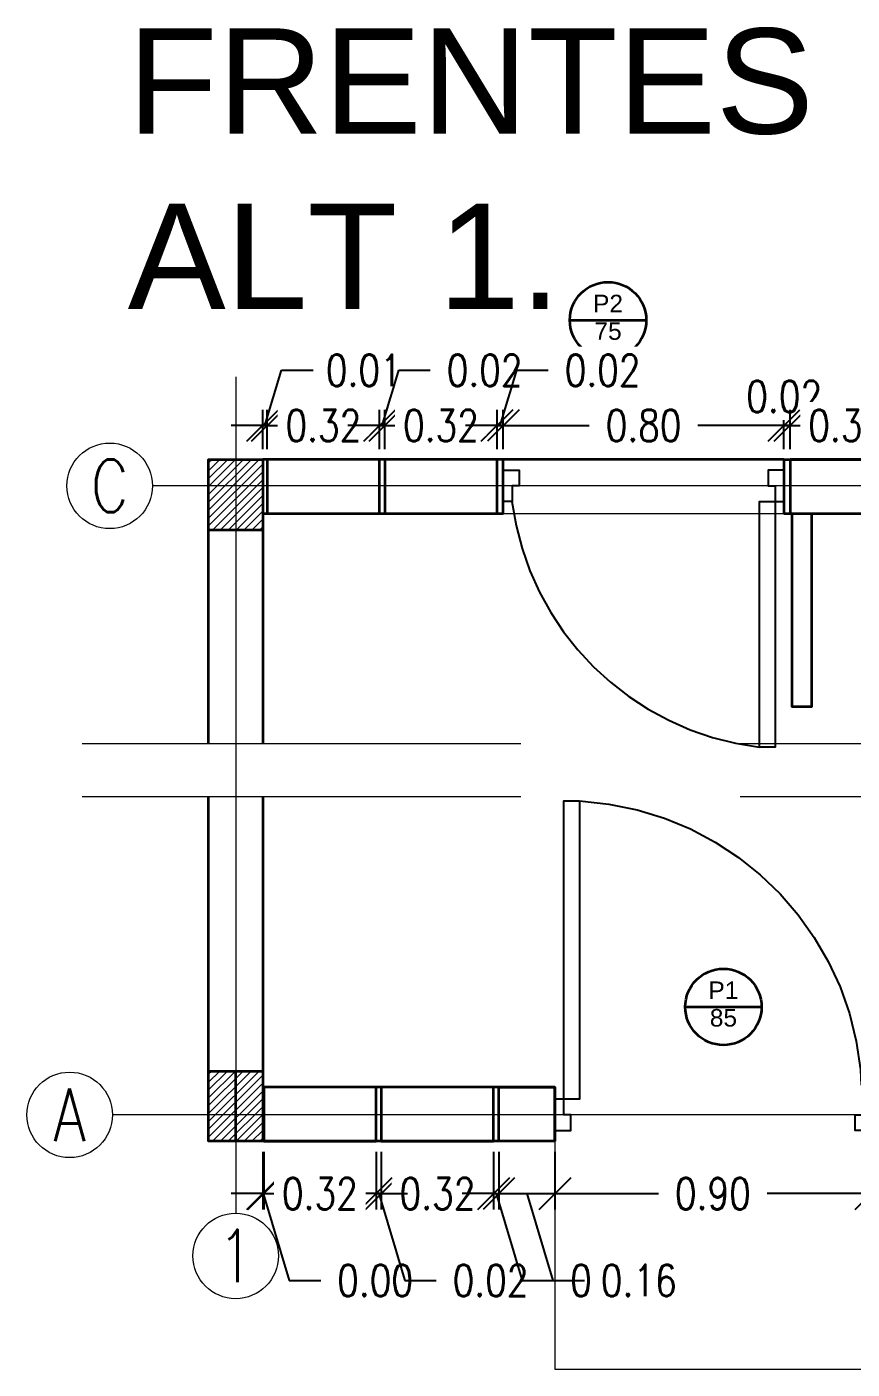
# Model space of a CAD drawing. Header units: metres. Extents: x 45 to 666, y -23 to 325.
# Drawn here: x 205.923 to 208.275, y 67.852 to 71.68 of the extents above; entities that cross this region are included whole.
import ezdxf
from ezdxf.enums import TextEntityAlignment as Align

# ---------------------------------------------------------------- set-up
doc = ezdxf.new("R2010")
doc.units = ezdxf.units.M
doc.header["$LTSCALE"] = 5
doc.header["$MEASUREMENT"] = 0
doc.linetypes.add('HIDDEN', pattern=[0.375, 0.25, -0.125])
doc.layers.get('0').update_dxf_attribs({"color": 30})
doc.layers.get('DEFPOINTS').update_dxf_attribs({"color": 210})
for name, color, linetype, lineweight in [('A-ANNO-DIMS', 3, 'Continuous', 18), ('A-ANNO-NOTE', 7, 'Continuous', 35), ('A-ANNO-SYMB', 3, 'Continuous', 18), ('A-ANNO-TEXT', 3, 'Continuous', 18), ('A-DOOR-FULL', 4, 'Continuous', 25), ('A-ELEV-MBE1', 7, 'Continuous', 35), ('A-FLOR-OVHD', 3, 'HIDDEN', 18), ('A-WALL-FULL', 7, 'Continuous', 35), ('A-WALL-FULL-EXTR', 7, 'Continuous', 35), ('A-WALL-PATT', 8, 'Continuous', 18)]:
    doc.layers.add(name, color=color, linetype=linetype, lineweight=lineweight)
doc.styles.add('E-ARIAL', font='arial.ttf')
doc.styles.add('E-ROMANS', font='romans.shx', dxfattribs={"width": 0.8})
doc.styles.get("Standard").update_dxf_attribs({"font": 'arial.ttf'})
doc.dimstyles.new('E-0050_TICK_18', dxfattribs={"dimscale": 0.001, "dimtxt": 90, "dimasz": 90, "dimexe": 45, "dimexo": 30, "dimgap": 45, "dimtad": 0, "dimzin": 0, "dimdsep": 46, "dimtxsty": 'E-ROMANS', "dimblk": 'OBLIQUE', "dimcen": 45, "dimclrd": 256, "dimclre": 256, "dimclrt": 256, "dimadec": 0, "dimazin": 0, "dimtfac": 1, "dimtmove": 1, "dimatfit": 3, "dimldrblk": 'OPEN90', "dimfxl": 1, "dimtfill": 1, "dimtolj": 1, "dimtzin": 0, "dimarcsym": 0})

# ---------------------------------------------------------------- blocks, each defined once
blk = doc.blocks.new('TAG-DOOR')
blk.add_lwpolyline([(-0.435, 0), (0.435, 0)])
blk.add_circle((0, 0), 0.435)
at = {"style": 'E-ARIAL'}
blk.add_attdef('P', text='', height=0.2, dxfattribs=at).set_placement((0, 0.03), align=Align.BOTTOM_CENTER)
blk.add_attdef('80/75', text='', height=0.2, dxfattribs=at).set_placement((0, -0.024), align=Align.TOP_CENTER)
blk = doc.blocks.new('A$C1B7F5B90')
at = {"layer": 'A-DOOR-FULL'}
for points in [[(0.07, 0.79), (0.07, 0.09), (0.025, 0.09), (0.025, 0.79), (0.07, 0.79)], [(0.025, 0.09), (0, 0.09), (0, 0), (0.045, 0), (0.045, 0.045), (0.025, 0.045), (0.025, 0.09)], [(0.775, 0.09), (0.8, 0.09), (0.8, 0), (0.755, 0), (0.755, 0.045), (0.775, 0.045), (0.775, 0.09)]]:
    blk.add_lwpolyline(points, dxfattribs=at)
at = {"layer": 'A-DOOR-FULL', "linetype": 'HIDDEN'}
blk.add_arc((-0.0286, -0.0143), 0.8104, 7.3973, 83.0105, dxfattribs=at)
blk = doc.blocks.new('DOOR-85')
for points in [[(0.83, 0.895), (0.83, 0.045), (0.875, 0.045), (0.875, 0.895), (0.83, 0.895)], [(0.025, 0.045), (0, 0.045), (0, -0.045), (0.045, -0.045), (0.045, 0), (0.025, 0), (0.025, 0.045)], [(0.875, 0.045), (0.9, 0.045), (0.9, -0.045), (0.855, -0.045), (0.855, 0), (0.875, 0), (0.875, 0.045)]]:
    blk.add_lwpolyline(points)
at = {"linetype": 'HIDDEN'}
blk.add_arc((0.8772, 0.0441), 0.8522, 93.1733, 179.9417, dxfattribs=at)
blk = doc.blocks.new('_Oblique')
at = {"color": 0, "linetype": 'ByBlock', "lineweight": -2}
blk.add_line((-0.5, -0.5), (0.5, 0.5), dxfattribs=at)
blk = doc.blocks.new('*D715')
at = {"layer": 'A-ANNO-DIMS', "lineweight": -2, "transparency": 16777216}
for p, q in [((206.6016, 70.5429), (206.6488, 70.7004)), ((206.6488, 70.7004), (206.7388, 70.7004)), ((206.5951, 70.4759), (206.5951, 70.5879)), ((206.6081, 70.4759), (206.6081, 70.5879)), ((206.5951, 70.5429), (206.5051, 70.5429)), ((206.5951, 70.5429), (206.6081, 70.5429)), ((206.5951, 70.5429), (206.6081, 70.5429)), ((206.6081, 70.5429), (206.6981, 70.5429))]:
    blk.add_line(p, q, dxfattribs=at)
at = {"layer": 'DEFPOINTS', "color": 0, "transparency": 16777216}
for p in [(206.6081, 70.5429), (206.5951, 70.4459), (206.6081, 70.4459)]:
    blk.add_point(p, dxfattribs=at)
at = {"layer": 'A-ANNO-DIMS', "lineweight": -2, "transparency": 16777216, "xscale": 0.09, "yscale": 0.09, "zscale": 0.09}
blk.add_blockref('_Oblique', (206.5951, 70.5429), dxfattribs=at)
at = {"layer": 'A-ANNO-DIMS', "lineweight": -2, "transparency": 16777216, "xscale": 0.09, "yscale": 0.09, "zscale": 0.09, "rotation": 180}
blk.add_blockref('_Oblique', (206.6081, 70.5429), dxfattribs=at)
at = {"layer": 'A-ANNO-DIMS', "transparency": 16777216, "insert": (206.8832, 70.7004), "char_height": 0.09, "attachment_point": 5, "style": 'E-ROMANS', "bg_fill": 3, "box_fill_scale": 1.25, "bg_fill_color": 256, "bg_fill_true_color": 13158600, "bg_fill_transparency": 0}
blk.add_mtext('\\A1;0.01', dxfattribs=at)
blk = doc.blocks.new('_Open90')
at = {"color": 0, "linetype": 'ByBlock', "lineweight": -2}
for p, q in [((-0.5, 0.5), (0, 0)), ((0, 0), (-1, 0)), ((0, 0), (-0.5, -0.5))]:
    blk.add_line(p, q, dxfattribs=at)
blk = doc.blocks.new('*D716')
at = {"layer": 'A-ANNO-DIMS', "lineweight": -2, "transparency": 16777216}
for p, q in [((206.6081, 70.4759), (206.6081, 70.5879)), ((206.9281, 70.4759), (206.9281, 70.5879)), ((206.6081, 70.5429), (206.5181, 70.5429)), ((206.6081, 70.5429), (206.6134, 70.5429)), ((206.9281, 70.5429), (206.9228, 70.5429)), ((206.9281, 70.5429), (207.0181, 70.5429))]:
    blk.add_line(p, q, dxfattribs=at)
at = {"layer": 'DEFPOINTS', "color": 0, "transparency": 16777216}
for p in [(206.9281, 70.5429), (206.6081, 70.4459), (206.9281, 70.4459)]:
    blk.add_point(p, dxfattribs=at)
at = {"layer": 'A-ANNO-DIMS', "lineweight": -2, "transparency": 16777216, "xscale": 0.09, "yscale": 0.09, "zscale": 0.09}
blk.add_blockref('_Oblique', (206.6081, 70.5429), dxfattribs=at)
at = {"layer": 'A-ANNO-DIMS', "lineweight": -2, "transparency": 16777216, "xscale": 0.09, "yscale": 0.09, "zscale": 0.09, "rotation": 180}
blk.add_blockref('_Oblique', (206.9281, 70.5429), dxfattribs=at)
at = {"layer": 'A-ANNO-DIMS', "transparency": 16777216, "insert": (206.7681, 70.5429), "char_height": 0.09, "attachment_point": 5, "style": 'E-ROMANS', "bg_fill": 3, "box_fill_scale": 1.25, "bg_fill_color": 256, "bg_fill_true_color": 13158600, "bg_fill_transparency": 0}
blk.add_mtext('\\A1;0.32', dxfattribs=at)
blk = doc.blocks.new('*D717')
at = {"layer": 'A-ANNO-DIMS', "lineweight": -2, "transparency": 16777216}
for p, q in [((206.9356, 70.5429), (206.9828, 70.7004)), ((206.9828, 70.7004), (207.0728, 70.7004)), ((206.9281, 70.4759), (206.9281, 70.5879)), ((206.9431, 70.4759), (206.9431, 70.5879)), ((206.9281, 70.5429), (206.8381, 70.5429)), ((206.9281, 70.5429), (206.9431, 70.5429)), ((206.9281, 70.5429), (206.9431, 70.5429)), ((206.9431, 70.5429), (207.0331, 70.5429))]:
    blk.add_line(p, q, dxfattribs=at)
at = {"layer": 'DEFPOINTS', "color": 0, "transparency": 16777216}
for p in [(206.9431, 70.5429), (206.9281, 70.4459), (206.9431, 70.4459)]:
    blk.add_point(p, dxfattribs=at)
at = {"layer": 'A-ANNO-DIMS', "lineweight": -2, "transparency": 16777216, "xscale": 0.09, "yscale": 0.09, "zscale": 0.09}
blk.add_blockref('_Oblique', (206.9281, 70.5429), dxfattribs=at)
at = {"layer": 'A-ANNO-DIMS', "lineweight": -2, "transparency": 16777216, "xscale": 0.09, "yscale": 0.09, "zscale": 0.09, "rotation": 180}
blk.add_blockref('_Oblique', (206.9431, 70.5429), dxfattribs=at)
at = {"layer": 'A-ANNO-DIMS', "transparency": 16777216, "insert": (207.2275, 70.7004), "char_height": 0.09, "attachment_point": 5, "style": 'E-ROMANS', "bg_fill": 3, "box_fill_scale": 1.25, "bg_fill_color": 256, "bg_fill_true_color": 13158600, "bg_fill_transparency": 0}
blk.add_mtext('\\A1;0.02', dxfattribs=at)
blk = doc.blocks.new('*D718')
at = {"layer": 'A-ANNO-DIMS', "lineweight": -2, "transparency": 16777216}
for p, q in [((206.9431, 70.4759), (206.9431, 70.5879)), ((207.2631, 70.4759), (207.2631, 70.5879)), ((206.9431, 70.5429), (206.8531, 70.5429)), ((206.9431, 70.5429), (206.9484, 70.5429)), ((207.2631, 70.5429), (207.2578, 70.5429)), ((207.2631, 70.5429), (207.3531, 70.5429))]:
    blk.add_line(p, q, dxfattribs=at)
at = {"layer": 'DEFPOINTS', "color": 0, "transparency": 16777216}
for p in [(207.2631, 70.5429), (206.9431, 70.4459), (207.2631, 70.4459)]:
    blk.add_point(p, dxfattribs=at)
at = {"layer": 'A-ANNO-DIMS', "lineweight": -2, "transparency": 16777216, "xscale": 0.09, "yscale": 0.09, "zscale": 0.09}
blk.add_blockref('_Oblique', (206.9431, 70.5429), dxfattribs=at)
at = {"layer": 'A-ANNO-DIMS', "lineweight": -2, "transparency": 16777216, "xscale": 0.09, "yscale": 0.09, "zscale": 0.09, "rotation": 180}
blk.add_blockref('_Oblique', (207.2631, 70.5429), dxfattribs=at)
at = {"layer": 'A-ANNO-DIMS', "transparency": 16777216, "insert": (207.1031, 70.5429), "char_height": 0.09, "attachment_point": 5, "style": 'E-ROMANS', "bg_fill": 3, "box_fill_scale": 1.25, "bg_fill_color": 256, "bg_fill_true_color": 13158600, "bg_fill_transparency": 0}
blk.add_mtext('\\A1;0.32', dxfattribs=at)
blk = doc.blocks.new('*D719')
at = {"layer": 'A-ANNO-DIMS', "lineweight": -2, "transparency": 16777216}
for p, q in [((207.2806, 70.4759), (207.2806, 70.5879)), ((208.0806, 70.4759), (208.0806, 70.5879)), ((207.2806, 70.5429), (207.5259, 70.5429)), ((208.0806, 70.5429), (207.8353, 70.5429))]:
    blk.add_line(p, q, dxfattribs=at)
at = {"layer": 'DEFPOINTS', "color": 0, "transparency": 16777216}
for p in [(208.0806, 70.5429), (207.2806, 70.4459), (208.0806, 70.4459)]:
    blk.add_point(p, dxfattribs=at)
at = {"layer": 'A-ANNO-DIMS', "lineweight": -2, "transparency": 16777216, "xscale": 0.09, "yscale": 0.09, "zscale": 0.09, "rotation": 180}
blk.add_blockref('_Oblique', (207.2806, 70.5429), dxfattribs=at)
at = {"layer": 'A-ANNO-DIMS', "lineweight": -2, "transparency": 16777216, "xscale": 0.09, "yscale": 0.09, "zscale": 0.09}
blk.add_blockref('_Oblique', (208.0806, 70.5429), dxfattribs=at)
at = {"layer": 'A-ANNO-DIMS', "transparency": 16777216, "insert": (207.6806, 70.5429), "char_height": 0.09, "attachment_point": 5, "style": 'E-ROMANS', "bg_fill": 3, "box_fill_scale": 1.25, "bg_fill_color": 256, "bg_fill_true_color": 13158600, "bg_fill_transparency": 0}
blk.add_mtext('\\A1;0.80', dxfattribs=at)
blk = doc.blocks.new('*D323')
at = {"layer": 'A-ANNO-DIMS', "lineweight": -2, "transparency": 16777216}
for p, q in [((208.0806, 70.4759), (208.0806, 70.5879)), ((208.0981, 70.4759), (208.0981, 70.5879)), ((208.0806, 70.5429), (207.9906, 70.5429)), ((208.0981, 70.5429), (208.1881, 70.5429))]:
    blk.add_line(p, q, dxfattribs=at)
at = {"layer": 'DEFPOINTS', "color": 0, "transparency": 16777216}
for p in [(208.0806, 70.4459), (208.0981, 70.4459)]:
    blk.add_point(p, dxfattribs=at)
at = {"layer": 'A-ANNO-DIMS', "transparency": 16777216, "insert": (208.0813, 70.6257), "char_height": 0.09, "attachment_point": 5, "style": 'E-ROMANS', "bg_fill": 3, "box_fill_scale": 1.25, "bg_fill_color": 256, "bg_fill_true_color": 13158600, "bg_fill_transparency": 0}
blk.add_mtext('\\A1;0.02', dxfattribs=at)
at = {"layer": 'A-ANNO-DIMS', "lineweight": -2, "transparency": 16777216}
blk.add_line((208.0806, 70.5429), (208.0981, 70.5429), dxfattribs=at)
at = {"layer": 'DEFPOINTS', "color": 0, "transparency": 16777216}
blk.add_point((208.0981, 70.5429), dxfattribs=at)
at = {"layer": 'A-ANNO-DIMS', "lineweight": -2, "transparency": 16777216, "xscale": 0.09, "yscale": 0.09, "zscale": 0.09}
blk.add_blockref('_Oblique', (208.0806, 70.5429), dxfattribs=at)
at = {"layer": 'A-ANNO-DIMS', "lineweight": -2, "transparency": 16777216, "xscale": 0.09, "yscale": 0.09, "zscale": 0.09, "rotation": 180}
blk.add_blockref('_Oblique', (208.0981, 70.5429), dxfattribs=at)
blk = doc.blocks.new('*D324')
at = {"layer": 'A-ANNO-DIMS', "lineweight": -2, "transparency": 16777216}
for p, q in [((208.0981, 70.4759), (208.0981, 70.5879)), ((208.4181, 70.4759), (208.4181, 70.5879)), ((208.0981, 70.5429), (208.0081, 70.5429)), ((208.0981, 70.5429), (208.1033, 70.5429)), ((208.4181, 70.5429), (208.4128, 70.5429)), ((208.4181, 70.5429), (208.5081, 70.5429))]:
    blk.add_line(p, q, dxfattribs=at)
at = {"layer": 'DEFPOINTS', "color": 0, "transparency": 16777216}
for p in [(208.4181, 70.5429), (208.0981, 70.4459), (208.4181, 70.4459)]:
    blk.add_point(p, dxfattribs=at)
at = {"layer": 'A-ANNO-DIMS', "lineweight": -2, "transparency": 16777216, "xscale": 0.09, "yscale": 0.09, "zscale": 0.09}
blk.add_blockref('_Oblique', (208.0981, 70.5429), dxfattribs=at)
at = {"layer": 'A-ANNO-DIMS', "lineweight": -2, "transparency": 16777216, "xscale": 0.09, "yscale": 0.09, "zscale": 0.09, "rotation": 180}
blk.add_blockref('_Oblique', (208.4181, 70.5429), dxfattribs=at)
at = {"layer": 'A-ANNO-DIMS', "transparency": 16777216, "insert": (208.2581, 70.5429), "char_height": 0.09, "attachment_point": 5, "style": 'E-ROMANS', "bg_fill": 3, "box_fill_scale": 1.25, "bg_fill_color": 256, "bg_fill_true_color": 13158600, "bg_fill_transparency": 0}
blk.add_mtext('\\A1;0.32', dxfattribs=at)
blk = doc.blocks.new('*D731')
at = {"layer": 'A-ANNO-DIMS', "lineweight": -2, "transparency": 16777216}
for p, q in [((206.5951, 68.4724), (206.5951, 68.3078)), ((206.5981, 68.4724), (206.5981, 68.3078)), ((206.5951, 68.3528), (206.5051, 68.3528)), ((206.5951, 68.3528), (206.5981, 68.3528)), ((206.5951, 68.3528), (206.5981, 68.3528)), ((206.5966, 68.3528), (206.6708, 68.1053)), ((206.5981, 68.3528), (206.6881, 68.3528)), ((206.6708, 68.1053), (206.7608, 68.1053))]:
    blk.add_line(p, q, dxfattribs=at)
at = {"layer": 'DEFPOINTS', "color": 0, "transparency": 16777216}
for p in [(206.5951, 68.5024), (206.5981, 68.5024), (206.5981, 68.3528)]:
    blk.add_point(p, dxfattribs=at)
at = {"layer": 'A-ANNO-DIMS', "lineweight": -2, "transparency": 16777216, "xscale": 0.09, "yscale": 0.09, "zscale": 0.09}
blk.add_blockref('_Oblique', (206.5951, 68.3528), dxfattribs=at)
at = {"layer": 'A-ANNO-DIMS', "lineweight": -2, "transparency": 16777216, "xscale": 0.09, "yscale": 0.09, "zscale": 0.09, "rotation": 180}
blk.add_blockref('_Oblique', (206.5981, 68.3528), dxfattribs=at)
at = {"layer": 'A-ANNO-DIMS', "transparency": 16777216, "insert": (206.9155, 68.1053), "char_height": 0.09, "attachment_point": 5, "style": 'E-ROMANS', "bg_fill": 3, "box_fill_scale": 1.25, "bg_fill_color": 256, "bg_fill_true_color": 13158600, "bg_fill_transparency": 0}
blk.add_mtext('\\A1;0.00', dxfattribs=at)
blk = doc.blocks.new('*D732')
at = {"layer": 'A-ANNO-DIMS', "lineweight": -2, "transparency": 16777216}
for p, q in [((206.9181, 68.4724), (206.9181, 68.3078)), ((206.9331, 68.4724), (206.9331, 68.3078)), ((206.9181, 68.3528), (206.8281, 68.3528)), ((206.9181, 68.3528), (206.9331, 68.3528)), ((206.9181, 68.3528), (206.9331, 68.3528)), ((206.9256, 68.3528), (206.9998, 68.1053)), ((206.9331, 68.3528), (207.0231, 68.3528)), ((206.9998, 68.1053), (207.0898, 68.1053))]:
    blk.add_line(p, q, dxfattribs=at)
at = {"layer": 'DEFPOINTS', "color": 0, "transparency": 16777216}
for p in [(206.9181, 68.5024), (206.9331, 68.5024), (206.9331, 68.3528)]:
    blk.add_point(p, dxfattribs=at)
at = {"layer": 'A-ANNO-DIMS', "lineweight": -2, "transparency": 16777216, "xscale": 0.09, "yscale": 0.09, "zscale": 0.09}
blk.add_blockref('_Oblique', (206.9181, 68.3528), dxfattribs=at)
at = {"layer": 'A-ANNO-DIMS', "lineweight": -2, "transparency": 16777216, "xscale": 0.09, "yscale": 0.09, "zscale": 0.09, "rotation": 180}
blk.add_blockref('_Oblique', (206.9331, 68.3528), dxfattribs=at)
at = {"layer": 'A-ANNO-DIMS', "transparency": 16777216, "insert": (207.2445, 68.1053), "char_height": 0.09, "attachment_point": 5, "style": 'E-ROMANS', "bg_fill": 3, "box_fill_scale": 1.25, "bg_fill_color": 256, "bg_fill_true_color": 13158600, "bg_fill_transparency": 0}
blk.add_mtext('\\A1;0.02', dxfattribs=at)
blk = doc.blocks.new('*D733')
at = {"layer": 'A-ANNO-DIMS', "lineweight": -2, "transparency": 16777216}
for p, q in [((206.9331, 68.4724), (206.9331, 68.3078)), ((207.2531, 68.4724), (207.2531, 68.3078)), ((206.9331, 68.3528), (206.8431, 68.3528)), ((206.9331, 68.3528), (206.9383, 68.3528)), ((207.2531, 68.3528), (207.2478, 68.3528)), ((207.2531, 68.3528), (207.3431, 68.3528))]:
    blk.add_line(p, q, dxfattribs=at)
at = {"layer": 'DEFPOINTS', "color": 0, "transparency": 16777216}
for p in [(206.9331, 68.5024), (207.2531, 68.5024), (207.2531, 68.3528)]:
    blk.add_point(p, dxfattribs=at)
at = {"layer": 'A-ANNO-DIMS', "lineweight": -2, "transparency": 16777216, "xscale": 0.09, "yscale": 0.09, "zscale": 0.09}
blk.add_blockref('_Oblique', (206.9331, 68.3528), dxfattribs=at)
at = {"layer": 'A-ANNO-DIMS', "lineweight": -2, "transparency": 16777216, "xscale": 0.09, "yscale": 0.09, "zscale": 0.09, "rotation": 180}
blk.add_blockref('_Oblique', (207.2531, 68.3528), dxfattribs=at)
at = {"layer": 'A-ANNO-DIMS', "transparency": 16777216, "insert": (207.0931, 68.3528), "char_height": 0.09, "attachment_point": 5, "style": 'E-ROMANS', "bg_fill": 3, "box_fill_scale": 1.25, "bg_fill_color": 256, "bg_fill_true_color": 13158600, "bg_fill_transparency": 0}
blk.add_mtext('\\A1;0.32', dxfattribs=at)
blk = doc.blocks.new('*D734')
at = {"layer": 'A-ANNO-DIMS', "lineweight": -2, "transparency": 16777216}
for p, q in [((207.2531, 68.4724), (207.2531, 68.3078)), ((207.2681, 68.4724), (207.2681, 68.3078)), ((207.2531, 68.3528), (207.1631, 68.3528)), ((207.2531, 68.3528), (207.2681, 68.3528)), ((207.2531, 68.3528), (207.2681, 68.3528)), ((207.2606, 68.3528), (207.3348, 68.1053)), ((207.2681, 68.3528), (207.3581, 68.3528)), ((207.3348, 68.1053), (207.4248, 68.1053))]:
    blk.add_line(p, q, dxfattribs=at)
at = {"layer": 'DEFPOINTS', "color": 0, "transparency": 16777216}
for p in [(207.2531, 68.5024), (207.2681, 68.5024), (207.2681, 68.3528)]:
    blk.add_point(p, dxfattribs=at)
at = {"layer": 'A-ANNO-DIMS', "lineweight": -2, "transparency": 16777216, "xscale": 0.09, "yscale": 0.09, "zscale": 0.09}
blk.add_blockref('_Oblique', (207.2531, 68.3528), dxfattribs=at)
at = {"layer": 'A-ANNO-DIMS', "lineweight": -2, "transparency": 16777216, "xscale": 0.09, "yscale": 0.09, "zscale": 0.09, "rotation": 180}
blk.add_blockref('_Oblique', (207.2681, 68.3528), dxfattribs=at)
at = {"layer": 'A-ANNO-DIMS', "transparency": 16777216, "insert": (207.5795, 68.1053), "char_height": 0.09, "attachment_point": 5, "style": 'E-ROMANS', "bg_fill": 3, "box_fill_scale": 1.25, "bg_fill_color": 256, "bg_fill_true_color": 13158600, "bg_fill_transparency": 0}
blk.add_mtext('\\A1;0.02', dxfattribs=at)
blk = doc.blocks.new('*D735')
at = {"layer": 'A-ANNO-DIMS', "lineweight": -2, "transparency": 16777216}
for p, q in [((207.2681, 68.4724), (207.2681, 68.3078)), ((207.4281, 68.4724), (207.4281, 68.3078)), ((207.2681, 68.3528), (207.4281, 68.3528)), ((207.3481, 68.3528), (207.4223, 68.1053)), ((207.4223, 68.1053), (207.5123, 68.1053))]:
    blk.add_line(p, q, dxfattribs=at)
at = {"layer": 'DEFPOINTS', "color": 0, "transparency": 16777216}
for p in [(207.2681, 68.5024), (207.4281, 68.5024), (207.4281, 68.3528)]:
    blk.add_point(p, dxfattribs=at)
at = {"layer": 'A-ANNO-DIMS', "lineweight": -2, "transparency": 16777216, "xscale": 0.09, "yscale": 0.09, "zscale": 0.09, "rotation": 180}
blk.add_blockref('_Oblique', (207.2681, 68.3528), dxfattribs=at)
at = {"layer": 'A-ANNO-DIMS', "lineweight": -2, "transparency": 16777216, "xscale": 0.09, "yscale": 0.09, "zscale": 0.09}
blk.add_blockref('_Oblique', (207.4281, 68.3528), dxfattribs=at)
at = {"layer": 'A-ANNO-DIMS', "transparency": 16777216, "insert": (207.667, 68.1053), "char_height": 0.09, "attachment_point": 5, "style": 'E-ROMANS', "bg_fill": 3, "box_fill_scale": 1.25, "bg_fill_color": 256, "bg_fill_true_color": 13158600, "bg_fill_transparency": 0}
blk.add_mtext('\\A1;0.16', dxfattribs=at)
blk = doc.blocks.new('*D736')
at = {"layer": 'A-ANNO-DIMS', "lineweight": -2, "transparency": 16777216}
for p, q in [((207.4281, 68.4724), (207.4281, 68.3078)), ((208.3281, 68.4724), (208.3281, 68.3078)), ((207.4281, 68.3528), (207.7233, 68.3528)), ((208.3281, 68.3528), (208.0328, 68.3528))]:
    blk.add_line(p, q, dxfattribs=at)
at = {"layer": 'DEFPOINTS', "color": 0, "transparency": 16777216}
for p in [(207.4281, 68.5024), (208.3281, 68.5024), (208.3281, 68.3528)]:
    blk.add_point(p, dxfattribs=at)
at = {"layer": 'A-ANNO-DIMS', "lineweight": -2, "transparency": 16777216, "xscale": 0.09, "yscale": 0.09, "zscale": 0.09, "rotation": 180}
blk.add_blockref('_Oblique', (207.4281, 68.3528), dxfattribs=at)
at = {"layer": 'A-ANNO-DIMS', "lineweight": -2, "transparency": 16777216, "xscale": 0.09, "yscale": 0.09, "zscale": 0.09}
blk.add_blockref('_Oblique', (208.3281, 68.3528), dxfattribs=at)
at = {"layer": 'A-ANNO-DIMS', "transparency": 16777216, "insert": (207.8781, 68.3528), "char_height": 0.09, "attachment_point": 5, "style": 'E-ROMANS', "bg_fill": 3, "box_fill_scale": 1.25, "bg_fill_color": 256, "bg_fill_true_color": 13158600, "bg_fill_transparency": 0}
blk.add_mtext('\\A1;0.90', dxfattribs=at)
blk = doc.blocks.new('*D430')
at = {"layer": 'A-ANNO-DIMS', "lineweight": -2, "transparency": 16777216}
for p, q in [((206.5981, 68.4724), (206.5981, 68.3078)), ((206.9181, 68.4724), (206.9181, 68.3078)), ((206.5981, 68.3528), (206.5081, 68.3528)), ((206.5981, 68.3528), (206.6033, 68.3528)), ((206.9181, 68.3528), (206.9128, 68.3528)), ((206.9181, 68.3528), (207.0081, 68.3528))]:
    blk.add_line(p, q, dxfattribs=at)
at = {"layer": 'DEFPOINTS', "color": 0, "transparency": 16777216}
for p in [(206.5981, 68.5024), (206.9181, 68.5024), (206.9181, 68.3528)]:
    blk.add_point(p, dxfattribs=at)
at = {"layer": 'A-ANNO-DIMS', "lineweight": -2, "transparency": 16777216, "xscale": 0.09, "yscale": 0.09, "zscale": 0.09}
blk.add_blockref('_Oblique', (206.5981, 68.3528), dxfattribs=at)
at = {"layer": 'A-ANNO-DIMS', "lineweight": -2, "transparency": 16777216, "xscale": 0.09, "yscale": 0.09, "zscale": 0.09, "rotation": 180}
blk.add_blockref('_Oblique', (206.9181, 68.3528), dxfattribs=at)
at = {"layer": 'A-ANNO-DIMS', "transparency": 16777216, "insert": (206.7581, 68.3528), "char_height": 0.09, "attachment_point": 5, "style": 'E-ROMANS', "bg_fill": 3, "box_fill_scale": 1.25, "bg_fill_color": 256, "bg_fill_true_color": 13158600, "bg_fill_transparency": 0}
blk.add_mtext('\\A1;0.32', dxfattribs=at)
blk = doc.blocks.new('*D453')
at = {"layer": 'A-ANNO-DIMS', "lineweight": -2, "transparency": 16777216}
for p, q in [((207.2718, 70.5429), (207.3191, 70.7004)), ((207.3191, 70.7004), (207.4091, 70.7004)), ((207.2631, 70.4759), (207.2631, 70.5879)), ((207.2806, 70.4759), (207.2806, 70.5879)), ((207.2631, 70.5429), (207.1731, 70.5429)), ((207.2631, 70.5429), (207.2806, 70.5429)), ((207.2631, 70.5429), (207.2806, 70.5429)), ((207.2806, 70.5429), (207.3706, 70.5429))]:
    blk.add_line(p, q, dxfattribs=at)
at = {"layer": 'DEFPOINTS', "color": 0, "transparency": 16777216}
for p in [(207.2806, 70.5429), (207.2631, 70.4459), (207.2806, 70.4459)]:
    blk.add_point(p, dxfattribs=at)
at = {"layer": 'A-ANNO-DIMS', "lineweight": -2, "transparency": 16777216, "xscale": 0.09, "yscale": 0.09, "zscale": 0.09}
blk.add_blockref('_Oblique', (207.2631, 70.5429), dxfattribs=at)
at = {"layer": 'A-ANNO-DIMS', "lineweight": -2, "transparency": 16777216, "xscale": 0.09, "yscale": 0.09, "zscale": 0.09, "rotation": 180}
blk.add_blockref('_Oblique', (207.2806, 70.5429), dxfattribs=at)
at = {"layer": 'A-ANNO-DIMS', "transparency": 16777216, "insert": (207.5638, 70.7004), "char_height": 0.09, "attachment_point": 5, "style": 'E-ROMANS', "bg_fill": 3, "box_fill_scale": 1.25, "bg_fill_color": 256, "bg_fill_true_color": 13158600, "bg_fill_transparency": 0}
blk.add_mtext('\\A1;0.02', dxfattribs=at)

msp = doc.modelspace()

# ---------------------------------------------------------------- hatches: boundary and pattern name
at = {"layer": 'A-WALL-PATT'}
h = msp.add_hatch(dxfattribs=at)
h.set_pattern_fill('LINE', color=256, scale=0.005, angle=45, style=0)
h.set_pattern_definition([(45, (51.05151, 0), (-0.0112253202, 0.0112253202), [])])
h.paths.add_polyline_path([(206.5951, 70.2959), (206.5584, 70.2959), (206.5584, 70.2459), (206.5951, 70.2459)])
h.paths.add_polyline_path([(206.5584, 70.2959), (206.5181, 70.2959), (206.5181, 70.2459), (206.5584, 70.2459)])
h.paths.add_polyline_path([(206.5181, 70.2959), (206.4411, 70.2959), (206.4411, 70.2459), (206.5181, 70.2459)])
h.paths.add_polyline_path([(206.5951, 70.4459), (206.4411, 70.4459), (206.4411, 70.2959), (206.5951, 70.2959)])
h = msp.add_hatch(dxfattribs=at)
h.set_pattern_fill('LINE', color=256, scale=0.005, angle=45, style=0)
h.set_pattern_definition([(45, (51.05151, 4.206543), (-0.0112253202, 0.0112253202), [])])
h.paths.add_polyline_path([(206.5951, 68.7024), (206.5181, 68.7024), (206.5181, 68.6524), (206.5951, 68.6524)])
h.paths.add_polyline_path([(206.5181, 68.7024), (206.4411, 68.7024), (206.4411, 68.6524), (206.5181, 68.6524)])
h.paths.add_polyline_path([(206.5951, 68.6524), (206.4411, 68.6524), (206.4411, 68.5024), (206.5951, 68.5024)])

# ---------------------------------------------------------------- linework, layer by layer
at = {"layer": 'A-ANNO-NOTE'}
msp.add_line((206.5181, 68.5024), (206.5181, 68.7024), dxfattribs=at)
at = {"layer": 'A-ANNO-SYMB', "ltscale": 2}
for points in [[(206.5181, 70.6819), (206.5181, 68.2971)], [(211.5597, 70.3709), (206.281, 70.3709)], [(211.5597, 68.5774), (206.1669, 68.5774)]]:
    msp.add_lwpolyline(points, dxfattribs=at)
at = {"layer": 'A-ANNO-SYMB', "linetype": 'Continuous', "ltscale": 5}
for centre in [(206.1591, 70.3709), (206.0449, 68.5774), (206.5181, 68.1752)]:
    msp.add_circle(centre, 0.1219, dxfattribs=at)
at = {"layer": 'A-ELEV-MBE1'}
msp.add_line((208.0806, 70.4459), (207.2806, 70.4459), dxfattribs=at)
msp.add_lwpolyline([(208.1041, 70.2919), (208.1591, 70.2919), (208.1591, 69.741), (208.1041, 69.741)], close=True, dxfattribs=at)
at = {"layer": 'A-FLOR-OVHD'}
for p, q in [((207.2806, 70.2919), (208.0806, 70.2919)), ((206.0808, 69.6363), (211.6643, 69.6363)), ((206.0808, 69.4849), (211.6643, 69.4849)), ((207.4281, 68.5024), (207.4281, 67.8524)), ((207.4281, 67.8524), (208.3281, 67.8524))]:
    msp.add_line(p, q, dxfattribs=at)
at = {"layer": 'A-WALL-FULL'}
for points in [[(206.6081, 70.2919), (206.9281, 70.2919), (206.9281, 70.4459), (206.6081, 70.4459)], [(206.9431, 70.2919), (207.2631, 70.2919), (207.2631, 70.4459), (206.9431, 70.4459)], [(206.5981, 68.5024), (206.9181, 68.5024), (206.9181, 68.6564), (206.5981, 68.6564)], [(206.9331, 68.5024), (207.2531, 68.5024), (207.2531, 68.6564), (206.9331, 68.6564)], [(207.4281, 68.5024), (207.2681, 68.5024), (207.2681, 68.6564), (207.4281, 68.6564)]]:
    msp.add_lwpolyline(points, close=True, dxfattribs=at)
for points in [[(206.4411, 70.2459), (206.5951, 70.2459)], [(206.4411, 68.7024), (206.5951, 68.7024)]]:
    msp.add_lwpolyline(points, dxfattribs=at)
at = {"layer": 'A-WALL-FULL-EXTR'}
for p, q in [((207.2806, 70.4459), (206.5951, 70.4459)), ((207.4281, 68.5024), (206.5951, 68.5024))]:
    msp.add_line(p, q, dxfattribs=at)
for points in [[(206.4411, 69.6363), (206.4411, 70.4459), (206.5951, 70.4459), (206.5951, 69.6363)], [(206.5951, 70.2919), (207.2806, 70.2919), (207.2806, 70.4459)], [(208.0806, 70.4459), (209.2631, 70.4459)], [(208.0806, 70.4459), (208.0806, 70.2919)], [(208.0806, 70.2919), (209.2631, 70.2919)], [(206.5951, 69.4849), (206.5951, 68.5024), (206.5951, 68.5024), (206.4411, 68.5024), (206.4411, 69.4849)], [(207.4281, 68.5024), (207.4281, 68.6564), (206.5951, 68.6564)]]:
    msp.add_lwpolyline(points, dxfattribs=at)

# ---------------------------------------------------------------- block references
at = {"layer": 'A-ANNO-NOTE', "xscale": 0.25, "yscale": 0.25, "zscale": 0.25}
for p, values in [((207.5793, 70.8433), {'P': 'P2', '80/75': '75'}), ((207.9081, 68.8852), {'P': 'P1', '80/75': '85'})]:
    msp.add_blockref('TAG-DOOR', p, dxfattribs=at).add_auto_attribs(values)
at = {"layer": 'A-DOOR-FULL', "rotation": 180}
msp.add_blockref('A$C1B7F5B90', (208.0806, 70.4159), dxfattribs=at)
at = {"layer": 'A-DOOR-FULL', "xscale": -1}
msp.add_blockref('DOOR-85', (208.3281, 68.5774), dxfattribs=at)

# ---------------------------------------------------------------- texts
at = {"layer": 'A-ANNO-TEXT', "insert": (206.2103, 71.6752), "char_height": 0.3, "width": 1.641003, "attachment_point": 1}
msp.add_mtext('FRENTES ALT 1.', dxfattribs=at)
at = {"layer": 'A-ANNO-TEXT', "ltscale": 5, "char_height": 0.15, "attachment_point": 5, "style": 'E-ROMANS'}
for s, insert in [('C', (206.1591, 70.3709)), ('A', (206.0449, 68.5774)), ('1', (206.5181, 68.1752))]:
    msp.add_mtext(s, dxfattribs=dict(at, insert=insert))

# ---------------------------------------------------------------- next in the draw order: dimensions: what is measured, and where the dimension line sits
at = {"layer": 'A-ANNO-DIMS'}
for base, p1, p2, picture, middle in [((206.6081, 70.5429), (206.5951, 70.4459), (206.6081, 70.4459), '*D715', (206.7838, 70.7004)), ((206.5981, 68.3528), (206.5951, 68.5024), (206.5981, 68.5024), '*D731', (206.8058, 68.1053))]:
    dim = msp.add_linear_dim(base=base, p1=p1, p2=p2, dimstyle='E-0050_TICK_18', dxfattribs=at)
    dim.commit()
    dim.dimension.update_dxf_attribs({"geometry": picture, "text_midpoint": middle})

# ---------------------------------------------------------------- next in the draw order: dimensions: what is measured, and where the dimension line sits
for base, p1, p2, picture, middle in [((206.9281, 70.5429), (206.6081, 70.4459), (206.9281, 70.4459), '*D716', (206.7681, 70.5429)), ((206.9330518761, 68.3528294309), (206.9180518761, 68.5023934285), (206.9330518761, 68.5023934285), '*D732', (207.1348018761, 68.1053294309))]:
    dim = msp.add_linear_dim(base=base, p1=p1, p2=p2, dimstyle='E-0050_TICK_18', dxfattribs=at)
    dim.commit()
    dim.dimension.update_dxf_attribs({"geometry": picture, "text_midpoint": middle})

# ---------------------------------------------------------------- next in the draw order: dimensions: what is measured, and where the dimension line sits
for base, p1, p2, picture, middle in [((206.9430842538, 70.5428688105), (206.9280842538, 70.4458508982), (206.9430842538, 70.4458508993), '*D717', (207.1178342538, 70.7003688105)), ((207.2531, 68.3528), (206.9331, 68.5024), (207.2531, 68.5024), '*D733', (207.0931, 68.3528))]:
    dim = msp.add_linear_dim(base=base, p1=p1, p2=p2, dimstyle='E-0050_TICK_18', dxfattribs=at)
    dim.commit()
    dim.dimension.update_dxf_attribs({"geometry": picture, "text_midpoint": middle})

# ---------------------------------------------------------------- next in the draw order: dimensions: what is measured, and where the dimension line sits
for base, p1, p2, picture, middle in [((207.2631, 70.5429), (206.9431, 70.4459), (207.2631, 70.4459), '*D718', (207.1031, 70.5429)), ((206.9181, 68.3528), (206.5981, 68.5024), (206.9181, 68.5024), '*D430', (206.7581, 68.3528)), ((207.2680518761, 68.3528294309), (207.2530518761, 68.5023934285), (207.2680518761, 68.5023934285), '*D734', (207.4698018761, 68.1053294309))]:
    dim = msp.add_linear_dim(base=base, p1=p1, p2=p2, dimstyle='E-0050_TICK_18', dxfattribs=at)
    dim.commit()
    dim.dimension.update_dxf_attribs({"geometry": picture, "text_midpoint": middle})

# ---------------------------------------------------------------- next in the draw order: dimensions: what is measured, and where the dimension line sits
for base, p1, p2, picture, middle in [((208.0806, 70.5429), (207.2806, 70.4459), (208.0806, 70.4459), '*D719', (207.6806, 70.5429)), ((207.4281, 68.3528), (207.2681, 68.5024), (207.4281, 68.5024), '*D735', (207.5573, 68.1053))]:
    dim = msp.add_linear_dim(base=base, p1=p1, p2=p2, dimstyle='E-0050_TICK_18', dxfattribs=at)
    dim.commit()
    dim.dimension.update_dxf_attribs({"geometry": picture, "text_midpoint": middle})

# ---------------------------------------------------------------- next in the draw order: dimensions: what is measured, and where the dimension line sits
for base, p1, p2, picture, middle in [((207.2806, 70.5429), (207.2631, 70.4459), (207.2806, 70.4459), '*D453', (207.4541, 70.7004)), ((208.3281, 68.3528), (207.4281, 68.5024), (208.3281, 68.5024), '*D736', (207.8781, 68.3528))]:
    dim = msp.add_linear_dim(base=base, p1=p1, p2=p2, dimstyle='E-0050_TICK_18', dxfattribs=at)
    dim.commit()
    dim.dimension.update_dxf_attribs({"geometry": picture, "text_midpoint": middle})
dim = msp.add_linear_dim(base=(208.0981, 70.5429), p1=(208.0806, 70.4459), p2=(208.0981, 70.4459), dimstyle='E-0050_TICK_18', dxfattribs=at)
dim.commit()
dim.dimension.update_dxf_attribs({"geometry": '*D323', "text_midpoint": (208.0813, 70.6257), "dimtype": 160})

# ---------------------------------------------------------------- next in the draw order: dimensions: what is measured, and where the dimension line sits
dim = msp.add_linear_dim(base=(208.4181, 70.5429), p1=(208.0981, 70.4459), p2=(208.4181, 70.4459), dimstyle='E-0050_TICK_18', dxfattribs=at)
dim.commit()
dim.dimension.update_dxf_attribs({"geometry": '*D324', "text_midpoint": (208.2581, 70.5429)})

# ---------------------------------------------------------------- next in the draw order: linework, layer by layer
at = {"layer": 'A-WALL-FULL'}
msp.add_lwpolyline([(208.0981, 70.2919), (208.4181, 70.2919), (208.4181, 70.4459), (208.0981, 70.4459)], close=True, dxfattribs=at)

doc.saveas('drawing.dxf')
